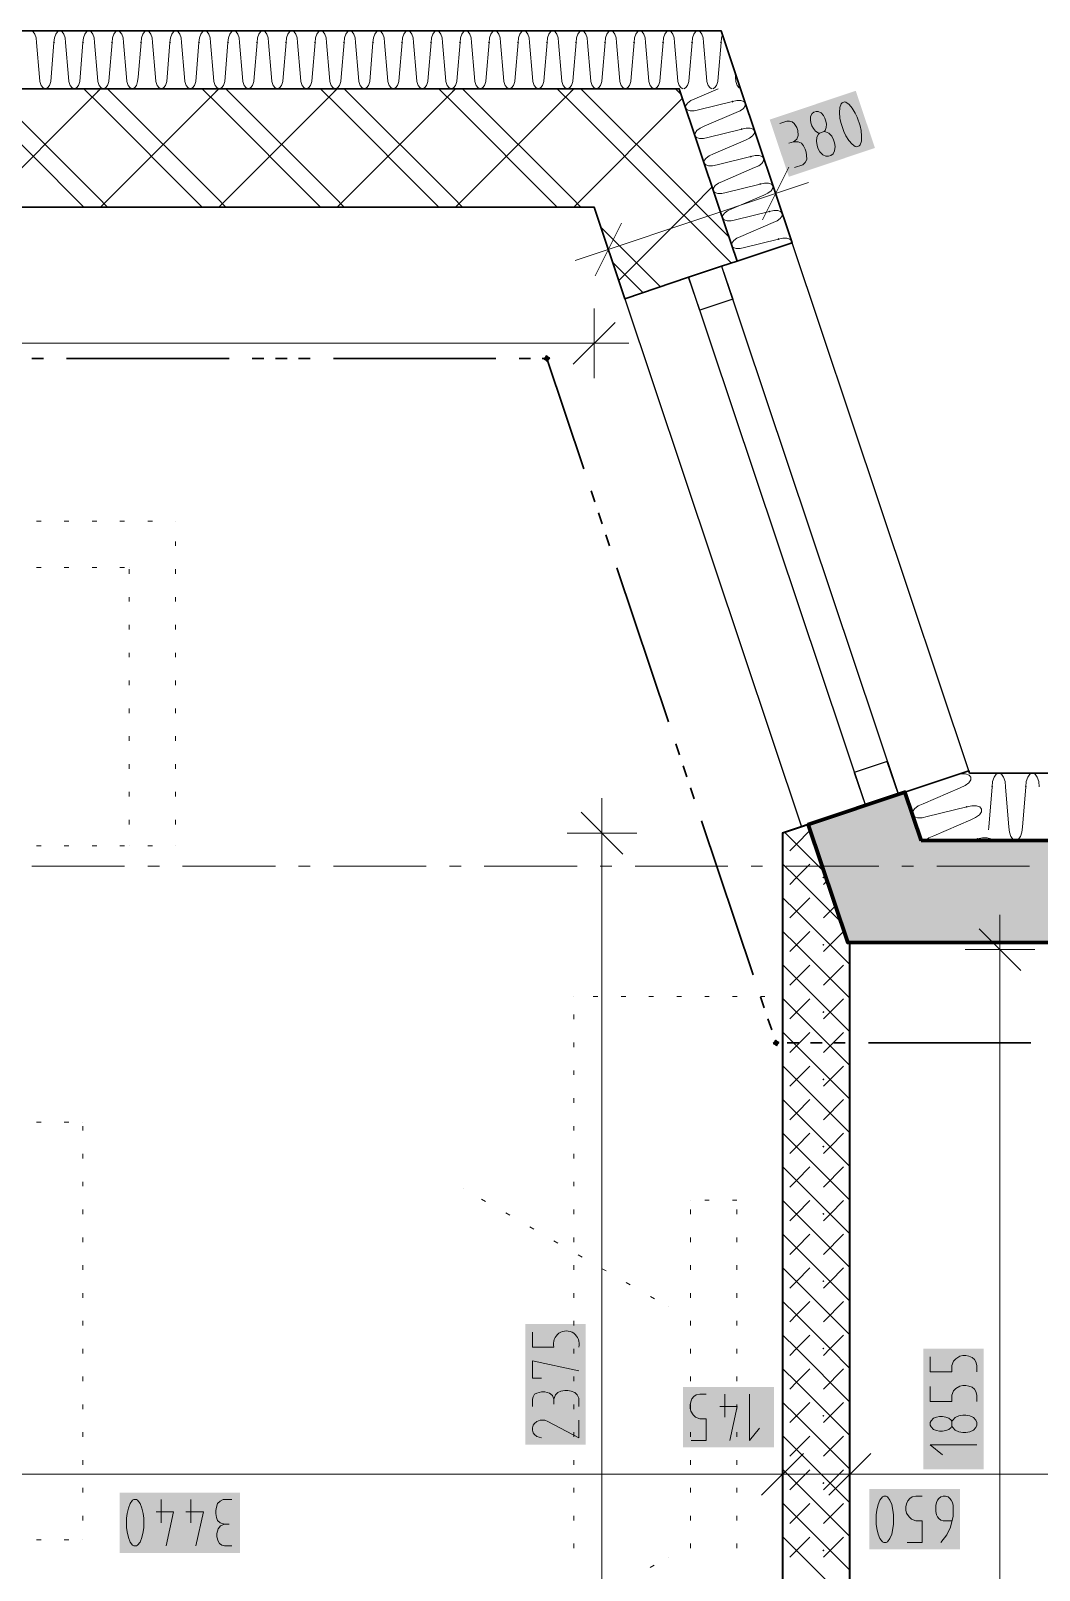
# Model space of a CAD drawing. Header units: millimetres. Extents: x 0 to 594, y 0 to 420.
# Drawn here: x 110.42 to 132.39, y 330.51 to 364.05 of the extents above; entities that cross this region are included whole.
import ezdxf

# ---------------------------------------------------------------- set-up
doc = ezdxf.new("R2010")
doc.units = ezdxf.units.MM
doc.header["$LTSCALE"] = 8
for name, color, linetype in [('PDF_Koty delkove', 7, 'Continuous'), ('PDF_Nabytek', 7, 'Continuous'), ('PDF_Okna', 7, 'Continuous'), ('PDF_Osy hlavni', 7, 'Continuous'), ('PDF_Pozarni useky', 7, 'Continuous'), ('PDF_Pricky zdene', 7, 'Continuous'), ('PDF_Steny obvodove nosne', 7, 'Continuous'), ('PDF_Steny sendvic', 7, 'Continuous'), ('PDF_Zatepleni', 7, 'Continuous')]:
    doc.layers.add(name, color=color, linetype=linetype)

msp = doc.modelspace()

# ---------------------------------------------------------------- linework, layer by layer
at = {"layer": 'PDF_Koty delkove', "lineweight": 18}
for points in [[(127.516, 361.864), (127.47, 361.918), (127.435, 361.978), (127.414, 362.042), (127.405, 362.11), (127.409, 362.183), (127.445, 362.248), (127.478, 362.276), (127.529, 362.293), (127.572, 362.291), (127.64, 362.26), (127.687, 362.204), (127.721, 362.145), (127.742, 362.081), (127.751, 362.012), (127.747, 361.941), (127.724, 361.88), (127.704, 361.855)], [(126.735, 362.028), (126.889, 362.079), (126.945, 362.081), (127.007, 362.065), (127.049, 362.026), (127.106, 361.94), (127.128, 361.875), (127.135, 361.771), (127.105, 361.69), (127.038, 361.632), (126.936, 361.598)], [(127.056, 361.069), (127.235, 361.129), (127.288, 361.183), (127.323, 361.248), (127.322, 361.336), (127.314, 361.405), (127.292, 361.469), (127.252, 361.544), (127.206, 361.599), (127.138, 361.629), (127.038, 361.632)], [(127.601, 361.821), (127.571, 361.829), (127.516, 361.864)], [(126.885, 359.783), (126.644, 360.502), (126.404, 361.221)], [(126.357, 359.927), (126.931, 361.078)], [(126.644, 360.502), (127.363, 360.743)], [(123.001, 359.283), (126.644, 360.502)], [(123.242, 358.564), (123.001, 359.283), (122.761, 360.002)], [(122.714, 358.707), (123.288, 359.859)], [(123.001, 359.283), (122.282, 359.042)], [(122.692, 358), (122.692, 357.242), (122.692, 356.483)], [(123.147, 357.697), (122.237, 356.787)], [(122.692, 357.242), (107.583, 357.242), (92.019, 357.242), (88.278, 357.242)], [(122.692, 357.242), (123.45, 357.242)], [(122.862, 346.569), (122.862, 347.328)], [(123.317, 346.114), (122.407, 347.024)], [(123.62, 346.569), (122.862, 346.569), (122.104, 346.569)], [(122.862, 346.569), (122.862, 322.549), (122.862, 290.704)], [(131.533, 344.032), (131.533, 344.79)], [(131.988, 343.577), (131.078, 344.487)], [(132.291, 344.032), (131.533, 344.032), (130.775, 344.032)], [(131.533, 322.549), (131.533, 325.279), (131.533, 344.032)], [(121.547, 334.694), (121.346, 334.694), (121.346, 335.072), (122.357, 334.857)], [(130.016, 335.158), (130.016, 334.834), (130.487, 334.834), (130.487, 334.969), (130.522, 335.063), (130.572, 335.118), (130.656, 335.171), (130.723, 335.185), (130.791, 335.185), (130.858, 335.171), (130.925, 335.144), (130.976, 335.104), (131.01, 335.05), (131.027, 334.969), (131.027, 334.834)], [(121.346, 334.074), (121.346, 334.236), (121.362, 334.29), (121.396, 334.343), (121.447, 334.371), (121.547, 334.398), (121.615, 334.398), (121.716, 334.371), (121.784, 334.317), (121.817, 334.236), (121.817, 334.128)], [(122.357, 334.074), (122.357, 334.262), (122.322, 334.33), (122.272, 334.384), (122.188, 334.411), (122.12, 334.424), (122.052, 334.424), (121.969, 334.411), (121.902, 334.384), (121.851, 334.33), (121.817, 334.236)], [(130.016, 334.51), (130.016, 334.186), (130.487, 334.186), (130.487, 334.321), (130.522, 334.415), (130.572, 334.47), (130.656, 334.523), (130.723, 334.537), (130.791, 334.537)], [(130.791, 334.537), (130.858, 334.523), (130.925, 334.496), (130.976, 334.456), (131.01, 334.402), (131.027, 334.321), (131.027, 334.186)], [(124.808, 333.337), (125.132, 333.337), (125.132, 333.809), (124.996, 333.809), (124.903, 333.843), (124.848, 333.893), (124.795, 333.977), (124.781, 334.044), (124.781, 334.112), (124.795, 334.18), (124.822, 334.246), (124.862, 334.297), (124.915, 334.331), (124.996, 334.348), (125.132, 334.348)], [(125.429, 334.078), (125.807, 334.078), (125.645, 333.337)], [(125.537, 334.348), (125.537, 333.843)], [(126.077, 334.348), (126.077, 333.337), (126.293, 333.606)], [(122.357, 333.776), (122.357, 333.398), (121.682, 333.75), (121.615, 333.776), (121.514, 333.776), (121.447, 333.75), (121.396, 333.709), (121.362, 333.669), (121.346, 333.614), (121.346, 333.561), (121.362, 333.507), (121.396, 333.466), (121.447, 333.426), (121.547, 333.398)], [(130.487, 333.646), (130.47, 333.619), (130.42, 333.578), (130.353, 333.552), (130.285, 333.538), (130.217, 333.538), (130.151, 333.552), (130.083, 333.578), (130.032, 333.633), (130.016, 333.673), (130.016, 333.727), (130.032, 333.767), (130.083, 333.822), (130.151, 333.848), (130.217, 333.862), (130.285, 333.862), (130.353, 333.848), (130.42, 333.822), (130.47, 333.781), (130.487, 333.754)], [(127.251, 333.055), (126.341, 332.145)], [(126.796, 333.358), (126.796, 332.6), (126.796, 331.841)], [(128.717, 333.055), (127.807, 332.145)], [(128.262, 333.358), (128.262, 332.6), (128.262, 331.841)], [(131.027, 333.241), (130.016, 333.241), (130.285, 333.025)], [(291.938, 332.6), (290.473, 332.6), (289.815, 332.6), (265.973, 332.6), (263.883, 332.6), (262.417, 332.6), (240.314, 332.6), (228.247, 332.6), (226.124, 332.6), (220.319, 332.6), (220.304, 332.6), (200.192, 332.6), (198.726, 332.6), (192.141, 332.6), (164.556, 332.6), (162.433, 332.6), (134.833, 332.6), (128.262, 332.6), (126.796, 332.6), (92.019, 332.6), (89.744, 332.6), (88.278, 332.6), (87.52, 332.6)], [(112.746, 331.055), (112.8, 331.123), (112.84, 331.224), (112.868, 331.343), (112.882, 331.443), (112.882, 331.645), (112.868, 331.746), (112.84, 331.864), (112.8, 331.965), (112.746, 332.033), (112.719, 332.05), (112.665, 332.05), (112.638, 332.033), (112.584, 331.965), (112.544, 331.864), (112.517, 331.746), (112.503, 331.645)], [(113.259, 332.05), (113.259, 331.545)], [(113.907, 332.05), (113.907, 331.545)], [(114.798, 332.05), (114.61, 332.05), (114.542, 332.016), (114.488, 331.965), (114.461, 331.881), (114.448, 331.814), (114.448, 331.746), (114.461, 331.662), (114.488, 331.595), (114.542, 331.545), (114.636, 331.51)], [(129.513, 331.114), (129.837, 331.114), (129.837, 331.585), (129.702, 331.585), (129.608, 331.619), (129.553, 331.67), (129.5, 331.754), (129.486, 331.821), (129.486, 331.888), (129.5, 331.956), (129.527, 332.023), (129.567, 332.073), (129.621, 332.108), (129.702, 332.125), (129.837, 332.125)], [(130.485, 331.585), (130.296, 331.585), (130.242, 331.602), (130.201, 331.636), (130.175, 331.67), (130.148, 331.72), (130.134, 331.787), (130.134, 331.922), (130.148, 331.989), (130.175, 332.04), (130.201, 332.073), (130.242, 332.108), (130.296, 332.125), (130.35, 332.125)], [(130.35, 332.125), (130.404, 332.108), (130.444, 332.073), (130.471, 332.04), (130.499, 331.989), (130.512, 331.922), (130.512, 331.686), (130.458, 331.451), (130.377, 331.282), (130.242, 331.114)], [(113.152, 331.78), (113.53, 331.78), (113.367, 331.039)], [(113.8, 331.78), (114.178, 331.78), (114.015, 331.039)], [(112.503, 331.645), (112.503, 331.443), (112.517, 331.343), (112.544, 331.224), (112.584, 331.123), (112.638, 331.055), (112.665, 331.039), (112.719, 331.039), (112.746, 331.055)], [(114.798, 331.039), (114.636, 331.039), (114.582, 331.055), (114.529, 331.09), (114.501, 331.14), (114.474, 331.24), (114.474, 331.308), (114.501, 331.409), (114.555, 331.477), (114.636, 331.51), (114.744, 331.51)]]:
    msp.add_lwpolyline(points, dxfattribs=at)
for points in [[(128.489, 361.976), (128.425, 362.168), (128.38, 362.258), (128.317, 362.362), (128.247, 362.445), (128.175, 362.492), (128.143, 362.499), (128.093, 362.482), (128.072, 362.458), (128.042, 362.377), (128.036, 362.268), (128.047, 362.147), (128.066, 362.048), (128.13, 361.856), (128.176, 361.764), (128.239, 361.661), (128.31, 361.578), (128.382, 361.531), (128.413, 361.523), (128.464, 361.54), (128.485, 361.565), (128.514, 361.646), (128.52, 361.755), (128.508, 361.876)], [(127.928, 361.61), (127.907, 361.674), (127.867, 361.75), (127.803, 361.817), (127.735, 361.847), (127.704, 361.855), (127.601, 361.821), (127.582, 361.796), (127.546, 361.731), (127.534, 361.638), (127.548, 361.554), (127.569, 361.49), (127.609, 361.415), (127.674, 361.347), (127.742, 361.317), (127.799, 361.318), (127.85, 361.334), (127.896, 361.368), (127.931, 361.433), (127.942, 361.526)], [(130.791, 333.889), (130.723, 333.889), (130.639, 333.875), (130.555, 333.835), (130.505, 333.781), (130.487, 333.754), (130.487, 333.646), (130.505, 333.619), (130.555, 333.565), (130.639, 333.524), (130.723, 333.51), (130.791, 333.51), (130.875, 333.524), (130.96, 333.565), (131.01, 333.619), (131.027, 333.673), (131.027, 333.727), (131.01, 333.781), (130.96, 333.835), (130.875, 333.875)], [(128.838, 331.72), (128.838, 331.517), (128.852, 331.417), (128.879, 331.299), (128.919, 331.198), (128.973, 331.13), (129, 331.114), (129.054, 331.114), (129.081, 331.13), (129.135, 331.198), (129.175, 331.299), (129.203, 331.417), (129.216, 331.517), (129.216, 331.72), (129.203, 331.821), (129.175, 331.939), (129.135, 332.04), (129.081, 332.108), (129.054, 332.125), (129, 332.125), (128.973, 332.108), (128.919, 332.04), (128.879, 331.939), (128.852, 331.821)]]:
    msp.add_lwpolyline(points, close=True, dxfattribs=at)
msp.add_lwpolyline([(121.346, 335.694), (121.346, 335.37), (121.817, 335.37, -1.306811), (122.357, 335.37)], format="xyb", dxfattribs=at)
at = {"layer": 'PDF_Koty delkove', "color": 7, "lineweight": 18, "true_color": 0xffffff, "transparency": 33554559}
for points in [[(126.934, 360.868), (128.809, 361.496), (126.517, 362.114), (128.392, 362.742)], [(122.508, 333.246), (122.508, 335.872), (121.194, 333.246), (121.194, 335.872)], [(131.179, 332.711), (131.179, 335.336), (129.865, 332.711), (129.865, 335.336)], [(126.607, 334.5), (124.63, 334.5), (126.607, 333.186), (124.63, 333.186)], [(114.978, 332.202), (112.352, 332.202), (114.978, 330.888), (112.352, 330.888)], [(130.664, 332.277), (128.687, 332.277), (130.664, 330.962), (128.687, 330.962)]]:
    msp.add_solid(points, dxfattribs=at)
at = {"layer": 'PDF_Nabytek', "lineweight": 13}
for points in [[(110.643, 353.369), (110.542, 353.369)], [(111.249, 353.369), (111.148, 353.369)], [(111.856, 353.369), (111.755, 353.369)], [(112.463, 353.369), (112.362, 353.369)], [(113.069, 353.369), (112.968, 353.369)], [(113.572, 353.369), (113.572, 353.369)], [(113.572, 353.369), (113.572, 353.369)], [(113.572, 352.825), (113.572, 352.926)], [(110.643, 352.358), (110.542, 352.358)], [(111.249, 352.358), (111.148, 352.358)], [(111.856, 352.358), (111.755, 352.358)], [(112.463, 352.358), (112.362, 352.358)], [(112.561, 352.358), (112.561, 352.358)], [(112.561, 352.358), (112.561, 352.358)], [(112.561, 352.219), (112.561, 352.32)], [(113.572, 352.219), (113.572, 352.32)], [(112.561, 351.612), (112.561, 351.713)], [(113.572, 351.612), (113.572, 351.713)], [(112.561, 351.005), (112.561, 351.106)], [(113.572, 351.005), (113.572, 351.106)], [(112.561, 350.399), (112.561, 350.5)], [(113.572, 350.399), (113.572, 350.5)], [(112.561, 349.792), (112.561, 349.893)], [(113.572, 349.792), (113.572, 349.893)], [(112.561, 349.186), (112.561, 349.287)], [(113.572, 349.186), (113.572, 349.287)], [(112.561, 348.579), (112.561, 348.68)], [(113.572, 348.579), (113.572, 348.68)], [(112.561, 347.972), (112.561, 348.074)], [(113.572, 347.972), (113.572, 348.074)], [(112.561, 347.366), (112.561, 347.467)], [(113.572, 347.366), (113.572, 347.467)], [(112.561, 346.759), (112.561, 346.86)], [(113.572, 346.759), (113.572, 346.86)], [(110.643, 346.293), (110.542, 346.293)], [(111.249, 346.293), (111.148, 346.293)], [(111.856, 346.293), (111.755, 346.293)], [(112.463, 346.293), (112.362, 346.293)], [(112.561, 346.293), (112.561, 346.293)], [(113.069, 346.293), (112.968, 346.293)], [(113.572, 346.293), (113.572, 346.293)], [(113.572, 346.293), (113.572, 346.293)], [(122.247, 343.011), (122.247, 343.011)], [(122.247, 343.011), (122.247, 343.011)], [(122.774, 343.011), (122.673, 343.011)], [(123.381, 343.011), (123.28, 343.011)], [(123.988, 343.011), (123.887, 343.011)], [(124.594, 343.011), (124.493, 343.011)], [(125.201, 343.011), (125.1, 343.011)], [(125.807, 343.011), (125.706, 343.011)], [(126.414, 343.011), (126.313, 343.011)], [(126.796, 343.011), (126.796, 343.011)], [(126.796, 343.011), (126.796, 343.011)], [(122.247, 342.513), (122.247, 342.614)], [(126.796, 342.513), (126.796, 342.614)], [(122.247, 341.907), (122.247, 342.008)], [(126.796, 341.907), (126.796, 342.008)], [(122.247, 341.3), (122.247, 341.401)], [(126.796, 341.3), (126.796, 341.401)], [(122.247, 340.694), (122.247, 340.795)], [(126.796, 340.694), (126.796, 340.795)], [(110.643, 340.273), (110.542, 340.273)], [(111.249, 340.273), (111.148, 340.273)], [(111.55, 340.273), (111.55, 340.273)], [(111.55, 340.273), (111.55, 340.273)], [(111.55, 340.087), (111.55, 340.188)], [(122.247, 340.087), (122.247, 340.188)], [(126.796, 340.087), (126.796, 340.188)], [(111.55, 339.48), (111.55, 339.581)], [(122.247, 339.48), (122.247, 339.581)], [(126.796, 339.48), (126.796, 339.581)], [(111.55, 338.874), (111.55, 338.975)], [(119.846, 338.825), (119.846, 338.825)], [(122.247, 338.874), (122.247, 338.975)], [(126.796, 338.874), (126.796, 338.975)], [(120.328, 338.546), (120.241, 338.597)], [(124.789, 338.576), (124.789, 338.576)], [(124.789, 338.576), (124.789, 338.576)], [(125.201, 338.576), (125.1, 338.576)], [(125.8, 338.576), (125.706, 338.576)], [(125.8, 338.576), (125.8, 338.576)], [(125.8, 338.576), (125.8, 338.576)], [(111.55, 338.267), (111.55, 338.368)], [(120.853, 338.243), (120.766, 338.293)], [(122.247, 338.267), (122.247, 338.368)], [(124.789, 338.267), (124.789, 338.368)], [(125.8, 338.267), (125.8, 338.368)], [(126.796, 338.267), (126.796, 338.368)], [(111.55, 337.661), (111.55, 337.762)], [(121.379, 337.94), (121.291, 337.99)], [(122.247, 337.661), (122.247, 337.762)], [(124.789, 337.661), (124.789, 337.762)], [(125.8, 337.661), (125.8, 337.762)], [(126.796, 337.661), (126.796, 337.762)], [(121.904, 337.636), (121.817, 337.687)], [(111.55, 337.054), (111.55, 337.155)], [(122.247, 337.054), (122.247, 337.155)], [(122.429, 337.333), (122.342, 337.384)], [(122.955, 337.03), (122.867, 337.08)], [(124.789, 337.054), (124.789, 337.155)], [(125.8, 337.054), (125.8, 337.155)], [(126.796, 337.054), (126.796, 337.155)], [(123.48, 336.726), (123.392, 336.777)], [(111.55, 336.447), (111.55, 336.549)], [(122.247, 336.447), (122.247, 336.549)], [(124.005, 336.423), (123.918, 336.474)], [(124.789, 336.447), (124.789, 336.549)], [(125.8, 336.447), (125.8, 336.549)], [(126.796, 336.447), (126.796, 336.549)], [(124.308, 336.248), (124.308, 336.248)], [(111.55, 335.841), (111.55, 335.942)], [(122.247, 335.841), (122.247, 335.942)], [(124.789, 335.841), (124.789, 335.942)], [(125.8, 335.841), (125.8, 335.942)], [(126.796, 335.841), (126.796, 335.942)], [(111.55, 335.234), (111.55, 335.335)], [(122.247, 335.234), (122.247, 335.335)], [(124.789, 335.234), (124.789, 335.335)], [(125.8, 335.234), (125.8, 335.335)], [(126.796, 335.234), (126.796, 335.335)], [(111.55, 334.628), (111.55, 334.729)], [(122.247, 334.628), (122.247, 334.729)], [(124.789, 334.628), (124.789, 334.729)], [(125.8, 334.628), (125.8, 334.729)], [(126.796, 334.628), (126.796, 334.729)], [(111.55, 334.021), (111.55, 334.122)], [(122.247, 334.021), (122.247, 334.122)], [(124.789, 334.021), (124.789, 334.122)], [(125.8, 334.021), (125.8, 334.122)], [(126.796, 334.021), (126.796, 334.122)], [(111.55, 333.415), (111.55, 333.516)], [(122.247, 333.415), (122.247, 333.516)], [(124.789, 333.415), (124.789, 333.516)], [(125.8, 333.415), (125.8, 333.516)], [(126.796, 333.415), (126.796, 333.516)], [(111.55, 332.808), (111.55, 332.909)], [(122.247, 332.808), (122.247, 332.909)], [(124.789, 332.808), (124.789, 332.909)], [(125.8, 332.808), (125.8, 332.909)], [(126.796, 332.808), (126.796, 332.909)], [(111.55, 332.201), (111.55, 332.302)], [(122.247, 332.201), (122.247, 332.302)], [(124.789, 332.201), (124.789, 332.302)], [(125.8, 332.201), (125.8, 332.302)], [(126.796, 332.201), (126.796, 332.302)], [(111.55, 331.595), (111.55, 331.696)], [(122.247, 331.595), (122.247, 331.696)], [(124.789, 331.595), (124.789, 331.696)], [(125.8, 331.595), (125.8, 331.696)], [(126.796, 331.595), (126.796, 331.696)], [(110.643, 331.174), (110.542, 331.174)], [(111.249, 331.174), (111.148, 331.174)], [(111.55, 331.174), (111.55, 331.174)], [(111.55, 331.174), (111.55, 331.174)], [(122.247, 330.988), (122.247, 331.089)], [(124.789, 330.988), (124.789, 331.089)], [(125.8, 330.988), (125.8, 331.089)], [(126.796, 330.988), (126.796, 331.089)], [(124.308, 330.794), (124.308, 330.794)], [(123.913, 330.566), (124, 330.617)]]:
    msp.add_lwpolyline(points, dxfattribs=at)
at = {"layer": 'PDF_Okna', "lineweight": 25}
for points in [[(130.854, 347.927), (127.003, 359.432)], [(125.469, 358.918), (129.32, 347.414)], [(124.75, 358.678), (128.601, 347.173)], [(123.36, 358.212), (127.211, 346.708)]]:
    msp.add_lwpolyline(points, dxfattribs=at)
for points in [[(125.469, 358.918), (125.71, 358.199), (124.991, 357.959), (124.75, 358.678)], [(129.32, 347.414), (129.079, 348.133), (128.36, 347.892), (128.601, 347.173)]]:
    msp.add_lwpolyline(points, close=True, dxfattribs=at)
at = {"layer": 'PDF_Osy hlavni', "lineweight": 18}
for points in [[(112.463, 345.852), (110.441, 345.852)], [(113.221, 345.852), (112.968, 345.852)], [(115.748, 345.852), (113.726, 345.852)], [(116.506, 345.852), (116.254, 345.852)], [(119.034, 345.852), (117.012, 345.852)], [(119.792, 345.852), (119.539, 345.852)], [(122.32, 345.852), (120.298, 345.852)], [(123.078, 345.852), (122.825, 345.852)], [(125.605, 345.852), (123.583, 345.852)], [(126.363, 345.852), (126.111, 345.852)], [(128.891, 345.852), (126.869, 345.852)], [(129.649, 345.852), (129.396, 345.852)], [(132.176, 345.852), (130.155, 345.852)]]:
    msp.add_lwpolyline(points, dxfattribs=at)
at = {"layer": 'PDF_Pozarni useky', "lineweight": 30}
for points in [[(110.693, 356.909), (110.441, 356.909)], [(114.737, 356.909), (111.199, 356.909)], [(115.496, 356.909), (115.243, 356.909)], [(116.001, 356.909), (115.748, 356.909)], [(116.506, 356.909), (116.254, 356.909)], [(120.55, 356.909), (117.012, 356.909)], [(121.309, 356.909), (121.056, 356.909)], [(121.66, 356.909), (121.561, 356.909)], [(122.465, 354.508), (121.66, 356.909)], [(122.705, 353.789), (122.625, 354.029)], [(122.866, 353.31), (122.786, 353.55)], [(123.027, 352.831), (122.946, 353.07)], [(124.311, 348.996), (123.187, 352.352)], [(124.552, 348.277), (124.472, 348.517)], [(124.713, 347.798), (124.633, 348.038)], [(124.873, 347.319), (124.793, 347.559)], [(126.158, 343.485), (125.034, 346.84)], [(126.399, 342.766), (126.319, 343.005)], [(126.56, 342.286), (126.479, 342.526)], [(126.656, 341.998), (126.64, 342.047)], [(127.152, 341.998), (126.9, 341.998)], [(127.658, 341.998), (127.405, 341.998)], [(128.163, 341.998), (127.911, 341.998)], [(132.207, 341.997), (128.669, 341.998)]]:
    msp.add_lwpolyline(points, dxfattribs=at)
at = {"layer": 'PDF_Pozarni useky', "lineweight": 30, "transparency": 33554559}
for points in [[(121.736, 356.909), (121.66, 356.834), (121.66, 356.985), (121.584, 356.909)], [(121.684, 356.838), (121.588, 356.885), (121.732, 356.933), (121.636, 356.981)], [(126.732, 341.998), (126.656, 341.922), (126.656, 342.074), (126.58, 341.998)], [(126.68, 341.926), (126.584, 341.974), (126.728, 342.022), (126.632, 342.07)]]:
    msp.add_solid(points, dxfattribs=at)
at = {"layer": 'PDF_Pricky zdene', "lineweight": 40}
msp.add_lwpolyline([(128.262, 325.279), (128.262, 344.044), (128.262, 344.184), (128.216, 344.184), (127.354, 346.756), (127.211, 346.708), (126.796, 346.569), (126.796, 325.279)], close=True, dxfattribs=at)
at = {"layer": 'PDF_Pricky zdene', "lineweight": 9}
for points in [[(127.696, 345.735), (127.1, 346.332), (126.846, 346.586)], [(127.1, 346.332), (127.393, 346.625)], [(126.953, 346.185), (127.1, 346.332)], [(128.065, 344.634), (127.1, 345.599), (126.796, 345.902)], [(126.953, 345.452), (127.1, 345.599), (127.393, 345.892)], [(127.686, 345.452), (127.764, 345.531)], [(128.262, 343.704), (127.832, 344.133), (127.1, 344.866), (126.796, 345.169)], [(127.1, 344.866), (127.393, 345.159)], [(126.953, 344.72), (127.1, 344.866)], [(127.686, 344.72), (127.948, 344.982)], [(128.262, 342.971), (127.1, 344.133), (126.796, 344.436)], [(126.953, 343.987), (127.1, 344.133), (127.393, 344.426)], [(127.686, 343.987), (127.832, 344.133), (128.126, 344.426)], [(127.832, 342.667), (127.1, 343.4), (126.796, 343.704)], [(127.1, 343.4), (127.393, 343.693)], [(127.686, 343.254), (128.126, 343.693)], [(126.953, 343.254), (127.1, 343.4)], [(128.262, 341.505), (127.1, 342.667), (126.796, 342.971)], [(126.953, 342.521), (127.1, 342.667), (127.393, 342.96)], [(127.686, 342.521), (127.832, 342.667), (128.126, 342.96)], [(128.262, 342.238), (127.832, 342.667)], [(127.1, 341.934), (126.796, 342.238)], [(127.1, 341.934), (127.393, 342.227)], [(127.686, 341.788), (128.126, 342.227)], [(126.953, 341.788), (127.1, 341.934)], [(127.832, 341.201), (127.1, 341.934)], [(128.262, 340.039), (127.1, 341.201), (126.796, 341.505)], [(126.953, 341.055), (127.1, 341.201), (127.393, 341.495)], [(127.686, 341.055), (127.832, 341.201), (128.126, 341.495)], [(128.262, 340.772), (127.832, 341.201)], [(127.1, 340.468), (126.796, 340.772)], [(127.1, 340.468), (127.393, 340.762)], [(127.686, 340.322), (128.126, 340.762)], [(126.953, 340.322), (127.1, 340.468)], [(127.832, 339.735), (127.1, 340.468)], [(128.262, 338.573), (127.1, 339.735), (126.796, 340.039)], [(126.953, 339.589), (127.1, 339.735), (127.393, 340.029)], [(127.686, 339.589), (127.832, 339.735), (128.126, 340.029)], [(128.262, 339.306), (127.832, 339.735)], [(127.1, 339.003), (126.796, 339.306)], [(127.1, 339.003), (127.393, 339.296)], [(127.686, 338.856), (128.126, 339.296)], [(126.953, 338.856), (127.1, 339.003)], [(127.832, 338.27), (127.1, 339.003)], [(128.262, 337.107), (127.1, 338.27), (126.796, 338.573)], [(126.953, 338.123), (127.1, 338.27), (127.393, 338.563)], [(127.686, 338.123), (127.832, 338.27), (128.126, 338.563)], [(128.262, 337.84), (127.832, 338.27)], [(127.1, 337.537), (126.796, 337.84)], [(127.1, 337.537), (127.393, 337.83)], [(127.686, 337.39), (128.126, 337.83)], [(126.953, 337.39), (127.1, 337.537)], [(127.832, 336.804), (127.1, 337.537)], [(128.262, 335.641), (127.1, 336.804), (126.796, 337.107)], [(126.953, 336.657), (127.1, 336.804), (127.393, 337.097)], [(127.686, 336.657), (127.832, 336.804), (128.126, 337.097)], [(128.262, 336.374), (127.832, 336.804)], [(127.1, 336.071), (126.796, 336.374)], [(126.953, 335.924), (127.1, 336.071)], [(127.1, 336.071), (127.393, 336.364)], [(127.832, 335.338), (127.1, 336.071)], [(127.686, 335.924), (128.126, 336.364)], [(128.262, 334.175), (127.1, 335.338), (126.796, 335.641)], [(126.953, 335.191), (127.1, 335.338), (127.393, 335.631)], [(127.686, 335.191), (127.832, 335.338), (128.126, 335.631)], [(128.262, 334.908), (127.832, 335.338)], [(127.1, 334.605), (126.796, 334.908)], [(126.953, 334.458), (127.1, 334.605), (127.393, 334.898)], [(127.686, 334.458), (128.126, 334.898)], [(128.262, 333.442), (127.832, 333.872), (127.1, 334.605)], [(128.262, 332.709), (127.1, 333.872), (126.796, 334.175)], [(126.953, 333.725), (127.1, 333.872), (127.393, 334.165)], [(127.686, 333.725), (127.832, 333.872), (128.126, 334.165)], [(127.1, 333.139), (126.796, 333.442)], [(126.953, 332.992), (127.1, 333.139), (127.393, 333.432)], [(127.686, 332.992), (128.126, 333.432)], [(128.262, 331.976), (127.832, 332.406), (127.1, 333.139)], [(128.262, 331.243), (127.1, 332.406), (126.796, 332.709)], [(126.953, 332.259), (127.1, 332.406), (127.393, 332.699)], [(127.686, 332.259), (127.832, 332.406), (128.126, 332.699)], [(127.1, 331.673), (126.796, 331.976)], [(126.953, 331.526), (127.1, 331.673), (127.393, 331.966)], [(127.686, 331.526), (128.126, 331.966)], [(128.262, 330.51), (127.832, 330.94), (127.1, 331.673)], [(128.262, 329.777), (127.1, 330.94), (126.796, 331.243)], [(126.953, 330.793), (127.1, 330.94), (127.393, 331.233)], [(127.686, 330.793), (127.832, 330.94), (128.126, 331.233)]]:
    msp.add_lwpolyline(points, dxfattribs=at)
at = {"layer": 'PDF_Pricky zdene', "lineweight": 9, "transparency": 33554559}
for points in [[(127.1, 345.576), (127.077, 345.599), (127.122, 345.599), (127.1, 345.622)], [(127.686, 345.579), (127.663, 345.602), (127.709, 345.602), (127.686, 345.625)], [(127.1, 344.11), (127.077, 344.133), (127.122, 344.133), (127.1, 344.156)], [(127.686, 344.113), (127.663, 344.136), (127.709, 344.136), (127.686, 344.159)], [(127.1, 342.645), (127.077, 342.667), (127.122, 342.667), (127.1, 342.69)], [(127.686, 342.647), (127.663, 342.67), (127.709, 342.67), (127.686, 342.693)], [(127.1, 341.179), (127.077, 341.201), (127.122, 341.201), (127.1, 341.224)], [(127.686, 341.182), (127.663, 341.204), (127.709, 341.204), (127.686, 341.227)], [(127.1, 339.713), (127.077, 339.735), (127.122, 339.735), (127.1, 339.758)], [(127.686, 339.716), (127.663, 339.738), (127.709, 339.738), (127.686, 339.761)], [(127.1, 338.247), (127.077, 338.27), (127.122, 338.27), (127.1, 338.292)], [(127.686, 338.25), (127.663, 338.272), (127.709, 338.272), (127.686, 338.295)], [(127.1, 336.781), (127.077, 336.804), (127.122, 336.804), (127.1, 336.826)], [(127.686, 336.784), (127.663, 336.807), (127.709, 336.807), (127.686, 336.829)], [(127.1, 335.315), (127.077, 335.338), (127.122, 335.338), (127.1, 335.36)], [(127.686, 335.318), (127.663, 335.341), (127.709, 335.341), (127.686, 335.363)], [(127.1, 333.849), (127.077, 333.872), (127.122, 333.872), (127.1, 333.895)], [(127.686, 333.852), (127.663, 333.875), (127.709, 333.875), (127.686, 333.898)], [(127.1, 332.383), (127.077, 332.406), (127.122, 332.406), (127.1, 332.429)], [(127.686, 332.386), (127.663, 332.409), (127.709, 332.409), (127.686, 332.432)], [(127.1, 330.917), (127.077, 330.94), (127.122, 330.94), (127.1, 330.963)], [(127.686, 330.92), (127.663, 330.943), (127.709, 330.943), (127.686, 330.966)]]:
    msp.add_solid(points, dxfattribs=at)
at = {"layer": 'PDF_Steny obvodove nosne', "lineweight": 70}
for points in [[(129.816, 346.408), (129.464, 347.462), (127.354, 346.756), (128.216, 344.184), (128.262, 344.184), (130.561, 344.184)], [(130.561, 344.184), (137.462, 344.184), (137.462, 346.408), (131.362, 346.408), (129.816, 346.408)]]:
    msp.add_lwpolyline(points, dxfattribs=at)
at = {"layer": 'PDF_Steny obvodove nosne', "color": 9, "lineweight": 9, "true_color": 0xc0c0c0, "transparency": 33554559}
for points in [[(127.354, 346.756), (128.216, 344.184), (129.464, 347.462), (130.561, 344.184)], [(130.561, 344.184), (137.462, 344.184), (129.816, 346.408), (137.462, 346.408)]]:
    msp.add_solid(points, dxfattribs=at)
at = {"layer": 'PDF_Steny sendvic', "lineweight": 30}
for points in [[(127.003, 359.432), (125.88, 362.786), (125.457, 364.049), (91.968, 364.049)], [(125.411, 360.208), (124.548, 362.786), (91.968, 362.786), (91.968, 362.583), (91.968, 360.208), (92.019, 360.208), (122.692, 360.208), (123.36, 358.212)], [(91.968, 362.786), (124.548, 362.786), (125.411, 360.208), (125.805, 359.031)], [(125.805, 359.031), (125.411, 360.208)], [(127.003, 359.432), (125.805, 359.031), (125.469, 358.918), (124.75, 358.678), (123.36, 358.212)]]:
    msp.add_lwpolyline(points, dxfattribs=at)
at = {"layer": 'PDF_Steny sendvic', "lineweight": 9}
for points in [[(110.545, 363.796), (110.535, 363.893), (110.508, 363.975), (110.467, 364.03), (110.419, 364.049)], [(111.05, 364.049), (111.002, 364.03), (110.961, 363.975), (110.934, 363.893), (110.924, 363.796)], [(111.14, 363.975), (111.099, 364.03), (111.05, 364.049)], [(111.177, 363.796), (111.167, 363.893), (111.14, 363.975)], [(111.682, 364.049), (111.634, 364.03), (111.593, 363.975), (111.565, 363.893), (111.556, 363.796)], [(111.809, 363.796), (111.799, 363.893), (111.772, 363.975), (111.731, 364.03), (111.682, 364.049)], [(112.314, 364.049), (112.266, 364.03), (112.225, 363.975), (112.197, 363.893), (112.188, 363.796)], [(112.44, 363.796), (112.431, 363.893), (112.403, 363.975), (112.362, 364.03), (112.314, 364.049)], [(112.946, 364.049), (112.898, 364.03), (112.857, 363.975), (112.829, 363.893), (112.82, 363.796)], [(113.072, 363.796), (113.063, 363.893), (113.035, 363.975), (112.994, 364.03), (112.946, 364.049)], [(113.578, 364.049), (113.529, 364.03), (113.488, 363.975), (113.461, 363.893), (113.451, 363.796)], [(113.704, 363.796), (113.695, 363.893), (113.667, 363.975), (113.626, 364.03), (113.578, 364.049)], [(114.21, 364.049), (114.161, 364.03), (114.12, 363.975), (114.093, 363.893), (114.083, 363.796)], [(114.336, 363.796), (114.326, 363.893), (114.299, 363.975), (114.258, 364.03), (114.21, 364.049)], [(114.842, 364.049), (114.793, 364.03), (114.752, 363.975), (114.725, 363.893), (114.715, 363.796)], [(114.968, 363.796), (114.958, 363.893), (114.931, 363.975), (114.89, 364.03), (114.842, 364.049)], [(115.473, 364.049), (115.425, 364.03), (115.384, 363.975), (115.357, 363.893), (115.347, 363.796)], [(115.6, 363.796), (115.59, 363.893), (115.563, 363.975), (115.522, 364.03), (115.473, 364.049)], [(116.105, 364.049), (116.057, 364.03), (116.016, 363.975), (115.988, 363.893)], [(116.232, 363.796), (116.222, 363.893), (116.195, 363.975), (116.154, 364.03), (116.105, 364.049)], [(116.737, 364.049), (116.689, 364.03), (116.648, 363.975), (116.62, 363.893), (116.611, 363.796)], [(116.863, 363.796), (116.854, 363.893), (116.826, 363.975), (116.785, 364.03), (116.737, 364.049)], [(117.369, 364.049), (117.321, 364.03), (117.28, 363.975), (117.252, 363.893), (117.243, 363.796)], [(117.495, 363.796), (117.486, 363.893), (117.458, 363.975), (117.417, 364.03), (117.369, 364.049)], [(118.001, 364.049), (117.952, 364.03), (117.911, 363.975), (117.884, 363.893), (117.874, 363.796)], [(118.127, 363.796), (118.118, 363.893), (118.09, 363.975), (118.049, 364.03), (118.001, 364.049)], [(118.633, 364.049), (118.584, 364.03), (118.543, 363.975), (118.516, 363.893), (118.506, 363.796)], [(118.759, 363.796), (118.749, 363.893), (118.722, 363.975), (118.681, 364.03), (118.633, 364.049)], [(119.265, 364.049), (119.216, 364.03), (119.175, 363.975), (119.148, 363.893), (119.138, 363.796)], [(119.391, 363.796), (119.381, 363.893), (119.354, 363.975), (119.313, 364.03), (119.265, 364.049)], [(119.896, 364.049), (119.848, 364.03), (119.807, 363.975), (119.78, 363.893), (119.77, 363.796)], [(120.023, 363.796), (120.013, 363.893), (119.986, 363.975), (119.945, 364.03), (119.896, 364.049)], [(120.528, 364.049), (120.48, 364.03), (120.439, 363.975), (120.411, 363.893), (120.402, 363.796)], [(120.655, 363.796), (120.645, 363.893), (120.618, 363.975), (120.577, 364.03), (120.528, 364.049)], [(121.16, 364.049), (121.112, 364.03), (121.071, 363.975), (121.043, 363.893), (121.034, 363.796)], [(121.286, 363.796), (121.277, 363.893), (121.249, 363.975), (121.208, 364.03), (121.16, 364.049)], [(121.792, 364.049), (121.744, 364.03), (121.703, 363.975), (121.675, 363.893), (121.666, 363.796)], [(121.918, 363.796), (121.909, 363.893), (121.881, 363.975), (121.84, 364.03), (121.792, 364.049)], [(122.424, 364.049), (122.375, 364.03), (122.334, 363.975), (122.307, 363.893), (122.297, 363.796)], [(122.55, 363.796), (122.541, 363.893), (122.513, 363.975), (122.472, 364.03), (122.424, 364.049)], [(123.056, 364.049), (123.007, 364.03), (122.966, 363.975), (122.939, 363.893), (122.929, 363.796)], [(123.182, 363.796), (123.172, 363.893), (123.145, 363.975), (123.104, 364.03), (123.056, 364.049)], [(123.688, 364.049), (123.639, 364.03), (123.598, 363.975), (123.571, 363.893), (123.561, 363.796)], [(123.814, 363.796), (123.804, 363.893), (123.777, 363.975), (123.736, 364.03), (123.688, 364.049)], [(124.271, 364.03), (124.23, 363.975), (124.203, 363.893), (124.193, 363.796)], [(124.319, 364.049), (124.271, 364.03)], [(124.446, 363.796), (124.436, 363.893), (124.409, 363.975), (124.368, 364.03), (124.319, 364.049)], [(124.951, 364.049), (124.903, 364.03), (124.862, 363.975), (124.834, 363.893), (124.825, 363.796)], [(125.078, 363.796), (125.068, 363.893), (125.041, 363.975), (125, 364.03), (124.951, 364.049)], [(125.488, 363.958), (125.466, 363.893), (125.457, 363.796)], [(110.545, 363.796), (110.607, 363.038), (110.617, 362.941), (110.645, 362.859), (110.686, 362.804), (110.721, 362.786)], [(110.861, 363.038), (110.924, 363.796)], [(111.177, 363.796), (111.239, 363.038)], [(111.493, 363.038), (111.556, 363.796)], [(111.809, 363.796), (111.871, 363.038), (111.881, 362.941), (111.908, 362.859), (111.95, 362.804), (111.985, 362.786)], [(112.125, 363.038), (112.188, 363.796)], [(112.44, 363.796), (112.503, 363.038)], [(112.757, 363.038), (112.82, 363.796)], [(113.072, 363.796), (113.135, 363.038)], [(113.389, 363.038), (113.451, 363.796)], [(113.704, 363.796), (113.767, 363.038)], [(114.021, 363.038), (114.083, 363.796)], [(114.336, 363.796), (114.399, 363.038), (114.408, 362.941), (114.436, 362.859), (114.477, 362.804), (114.512, 362.786)], [(114.653, 363.038), (114.715, 363.796)], [(114.968, 363.796), (115.03, 363.038)], [(115.284, 363.038), (115.347, 363.796)], [(115.6, 363.796), (115.662, 363.038), (115.672, 362.941), (115.699, 362.859), (115.741, 362.804), (115.776, 362.786)], [(115.916, 363.038), (115.979, 363.796)], [(115.988, 363.893), (115.979, 363.796)], [(116.232, 363.796), (116.294, 363.038), (116.304, 362.941), (116.331, 362.859), (116.373, 362.804), (116.408, 362.786)], [(116.548, 363.038), (116.611, 363.796)], [(116.863, 363.796), (116.926, 363.038), (116.936, 362.941), (116.963, 362.859), (117.004, 362.804), (117.04, 362.786)], [(117.18, 363.038), (117.243, 363.796)], [(117.495, 363.796), (117.558, 363.038)], [(117.698, 362.786), (117.733, 362.804), (117.775, 362.859), (117.802, 362.941), (117.812, 363.038), (117.874, 363.796)], [(118.127, 363.796), (118.19, 363.038)], [(118.444, 363.038), (118.506, 363.796)], [(118.759, 363.796), (118.822, 363.038)], [(118.962, 362.786), (118.997, 362.804), (119.038, 362.859), (119.066, 362.941), (119.076, 363.038), (119.138, 363.796)], [(119.391, 363.796), (119.453, 363.038)], [(119.707, 363.038), (119.77, 363.796)], [(120.023, 363.796), (120.085, 363.038)], [(120.226, 362.786), (120.261, 362.804), (120.302, 362.859), (120.33, 362.941), (120.339, 363.038), (120.402, 363.796)], [(120.655, 363.796), (120.717, 363.038)], [(120.971, 363.038), (121.034, 363.796)], [(121.286, 363.796), (121.349, 363.038)], [(121.489, 362.786), (121.525, 362.804), (121.566, 362.859), (121.593, 362.941), (121.603, 363.038), (121.666, 363.796)], [(121.918, 363.796), (121.981, 363.038)], [(122.235, 363.038), (122.297, 363.796)], [(122.55, 363.796), (122.613, 363.038)], [(122.867, 363.038), (122.929, 363.796)], [(123.182, 363.796), (123.245, 363.038)], [(123.499, 363.038), (123.561, 363.796)], [(123.814, 363.796), (123.876, 363.038)], [(124.13, 363.038), (124.193, 363.796)], [(124.446, 363.796), (124.508, 363.038)], [(124.762, 363.038), (124.825, 363.796)], [(125.078, 363.796), (125.14, 363.038)], [(125.394, 363.038), (125.457, 363.796)], [(110.748, 362.786), (110.783, 362.804), (110.824, 362.859), (110.852, 362.941), (110.861, 363.038)], [(110.861, 363.038), (110.861, 363.038)], [(111.239, 363.038), (111.249, 362.941), (111.277, 362.859), (111.318, 362.804), (111.353, 362.786)], [(111.38, 362.786), (111.415, 362.804), (111.456, 362.859), (111.484, 362.941), (111.493, 363.038)], [(111.493, 363.038), (111.493, 363.038)], [(112.011, 362.786), (112.047, 362.804), (112.088, 362.859), (112.116, 362.941), (112.125, 363.038)], [(112.125, 363.038), (112.125, 363.038)], [(112.503, 363.038), (112.513, 362.941), (112.54, 362.859), (112.581, 362.804), (112.617, 362.786)], [(112.643, 362.786), (112.679, 362.804), (112.72, 362.859), (112.747, 362.941), (112.757, 363.038)], [(112.757, 363.038), (112.757, 363.038)], [(113.135, 363.038), (113.145, 362.941), (113.172, 362.859), (113.213, 362.804), (113.249, 362.786)], [(113.275, 362.786), (113.311, 362.804), (113.352, 362.859), (113.379, 362.941), (113.389, 363.038)], [(113.389, 363.038), (113.389, 363.038)], [(113.767, 363.038), (113.776, 362.941), (113.804, 362.859), (113.845, 362.804), (113.88, 362.786)], [(113.907, 362.786), (113.942, 362.804), (113.984, 362.859), (114.011, 362.941), (114.021, 363.038)], [(114.021, 363.038), (114.021, 363.038)], [(114.574, 362.804), (114.615, 362.859), (114.643, 362.941), (114.653, 363.038)], [(114.653, 363.038), (114.653, 363.038)], [(115.03, 363.038), (115.04, 362.941), (115.068, 362.859), (115.109, 362.804), (115.144, 362.786)], [(115.171, 362.786), (115.206, 362.804), (115.247, 362.859), (115.275, 362.941), (115.284, 363.038)], [(115.284, 363.038), (115.284, 363.038)], [(115.284, 363.038), (115.284, 363.038)], [(115.803, 362.786), (115.838, 362.804), (115.879, 362.859), (115.907, 362.941), (115.916, 363.038)], [(115.916, 363.038), (115.916, 363.038)], [(116.434, 362.786), (116.47, 362.804), (116.511, 362.859), (116.539, 362.941), (116.548, 363.038)], [(116.548, 363.038), (116.548, 363.038)], [(117.066, 362.786), (117.102, 362.804), (117.143, 362.859), (117.17, 362.941), (117.18, 363.038)], [(117.18, 363.038), (117.18, 363.038)], [(117.558, 363.038), (117.568, 362.941), (117.595, 362.859), (117.636, 362.804), (117.672, 362.786)], [(117.812, 363.038), (117.812, 363.038)], [(118.19, 363.038), (118.199, 362.941), (118.227, 362.859), (118.268, 362.804), (118.303, 362.786)], [(118.33, 362.786), (118.365, 362.804), (118.407, 362.859), (118.434, 362.941), (118.444, 363.038)], [(118.444, 363.038), (118.444, 363.038)], [(118.822, 363.038), (118.831, 362.941), (118.859, 362.859), (118.9, 362.804), (118.935, 362.786)], [(119.076, 363.038), (119.076, 363.038)], [(119.453, 363.038), (119.463, 362.941), (119.491, 362.859), (119.532, 362.804), (119.567, 362.786)], [(119.594, 362.786), (119.629, 362.804), (119.67, 362.859), (119.698, 362.941), (119.707, 363.038)], [(119.707, 363.038), (119.707, 363.038)], [(120.085, 363.038), (120.095, 362.941), (120.122, 362.859), (120.164, 362.804), (120.199, 362.786)], [(120.339, 363.038), (120.339, 363.038)], [(120.717, 363.038), (120.727, 362.941), (120.754, 362.859), (120.796, 362.804), (120.831, 362.786)], [(120.857, 362.786), (120.893, 362.804), (120.934, 362.859), (120.961, 362.941), (120.971, 363.038)], [(120.971, 363.038), (120.971, 363.038)], [(121.349, 363.038), (121.359, 362.941), (121.386, 362.859), (121.427, 362.804), (121.463, 362.786)], [(121.603, 363.038), (121.603, 363.038)], [(121.981, 363.038), (121.991, 362.941), (122.018, 362.859), (122.059, 362.804), (122.095, 362.786)], [(122.121, 362.786), (122.156, 362.804), (122.198, 362.859), (122.225, 362.941)], [(122.225, 362.941), (122.235, 363.038)], [(122.235, 363.038), (122.235, 363.038)], [(122.613, 363.038), (122.622, 362.941), (122.65, 362.859), (122.691, 362.804), (122.726, 362.786)], [(122.753, 362.786), (122.788, 362.804), (122.83, 362.859), (122.857, 362.941), (122.867, 363.038)], [(122.867, 363.038), (122.867, 363.038)], [(123.245, 363.038), (123.254, 362.941), (123.282, 362.859), (123.323, 362.804), (123.358, 362.786)], [(123.385, 362.786), (123.42, 362.804), (123.461, 362.859), (123.489, 362.941), (123.499, 363.038)], [(123.499, 363.038), (123.499, 363.038)], [(123.876, 363.038), (123.886, 362.941), (123.914, 362.859), (123.955, 362.804), (123.99, 362.786)], [(124.017, 362.786), (124.052, 362.804), (124.093, 362.859), (124.121, 362.941), (124.13, 363.038)], [(124.13, 363.038), (124.13, 363.038)], [(124.508, 363.038), (124.518, 362.941), (124.545, 362.859), (124.587, 362.804), (124.622, 362.786)], [(124.649, 362.786), (124.684, 362.804), (124.725, 362.859), (124.753, 362.941), (124.762, 363.038)], [(124.762, 363.038), (124.762, 363.038)], [(125.14, 363.038), (125.15, 362.941), (125.177, 362.859)], [(125.28, 362.786), (125.316, 362.804), (125.357, 362.859), (125.384, 362.941), (125.394, 363.038)], [(125.394, 363.038), (125.394, 363.038)], [(125.764, 363.132), (125.772, 363.038)], [(125.772, 363.038), (125.782, 362.941), (125.809, 362.859), (125.85, 362.804), (125.879, 362.789)], [(111.576, 360.208), (109.307, 362.477), (109.049, 362.735), (108.998, 362.786)], [(109.357, 360.208), (111.884, 362.735), (111.935, 362.786)], [(112.092, 360.208), (111.884, 360.415), (109.564, 362.735)], [(111.627, 362.735), (111.576, 362.786)], [(111.884, 362.477), (111.627, 362.735)], [(111.935, 360.208), (114.462, 362.735), (114.513, 362.786)], [(114.67, 360.208), (114.462, 360.415), (112.142, 362.735), (112.092, 362.786)], [(114.205, 362.735), (114.154, 362.786)], [(114.462, 362.477), (114.205, 362.735)], [(114.513, 360.208), (117.04, 362.735), (117.091, 362.786)], [(114.539, 362.786), (114.574, 362.804)], [(117.248, 360.208), (117.04, 360.415), (114.72, 362.735), (114.67, 362.786)], [(116.783, 362.735), (116.732, 362.786)], [(117.04, 362.477), (116.783, 362.735)], [(117.091, 360.208), (119.618, 362.735), (119.669, 362.786)], [(119.826, 360.208), (119.618, 360.415), (117.298, 362.735), (117.248, 362.786)], [(119.361, 362.735), (119.31, 362.786)], [(119.618, 362.477), (119.361, 362.735)], [(119.669, 360.208), (122.196, 362.735), (122.247, 362.786)], [(122.404, 360.208), (122.196, 360.415), (119.876, 362.735), (119.826, 362.786)], [(122.196, 362.477), (121.939, 362.735), (121.888, 362.786)], [(122.247, 360.208), (124.617, 362.578)], [(124.982, 360.208), (124.774, 360.415), (122.454, 362.735), (122.404, 362.786)], [(124.516, 362.735), (124.466, 362.786)], [(124.589, 362.663), (124.516, 362.735)], [(124.588, 362.666), (124.588, 362.666)], [(124.588, 362.666), (124.588, 362.666)], [(124.887, 362.567), (124.798, 362.527), (124.729, 362.474), (124.69, 362.418), (124.684, 362.379)], [(125.397, 362.786), (124.887, 362.567)], [(125.177, 362.859), (125.219, 362.804), (125.254, 362.786)], [(114.154, 360.208), (111.884, 362.477)], [(116.732, 360.208), (114.462, 362.477)], [(119.31, 360.208), (117.04, 362.477)], [(121.888, 360.208), (119.618, 362.477)], [(124.466, 360.208), (122.196, 362.477)], [(124.692, 362.354), (124.721, 362.326), (124.786, 362.304), (124.873, 362.304), (124.968, 362.326)], [(124.968, 362.326), (125.707, 362.507), (125.802, 362.529), (125.888, 362.529), (125.953, 362.507), (125.987, 362.468)], [(124.968, 362.326), (124.968, 362.326)], [(125.787, 362.268), (125.088, 361.968)], [(125.787, 362.268), (125.876, 362.307), (125.945, 362.359), (125.984, 362.416), (125.987, 362.468)], [(124.788, 362.066), (124.788, 362.067)], [(124.788, 362.067), (124.788, 362.067)], [(125.088, 361.968), (124.999, 361.928), (124.929, 361.875), (124.89, 361.819), (124.885, 361.78)], [(125.169, 361.727), (125.907, 361.908), (126.002, 361.93), (126.089, 361.93), (126.154, 361.908), (126.187, 361.869)], [(124.893, 361.754), (124.921, 361.727), (124.987, 361.705), (125.073, 361.705), (125.169, 361.727)], [(125.169, 361.727), (125.169, 361.727)], [(125.988, 361.668), (125.289, 361.368)], [(125.988, 361.668), (126.076, 361.708), (126.145, 361.76), (126.184, 361.817), (126.187, 361.868)], [(124.989, 361.467), (124.989, 361.467)], [(124.989, 361.467), (124.989, 361.467)], [(125.289, 361.368), (125.199, 361.328), (125.13, 361.276), (125.091, 361.22), (125.085, 361.18)], [(125.369, 361.128), (126.108, 361.309), (126.203, 361.331), (126.289, 361.331), (126.354, 361.309), (126.388, 361.27)], [(126.188, 361.069), (126.277, 361.109), (126.346, 361.161), (126.385, 361.217), (126.388, 361.269)], [(125.094, 361.155), (125.122, 361.127), (125.187, 361.106), (125.274, 361.106), (125.369, 361.128)], [(125.369, 361.128), (125.369, 361.128)], [(126.188, 361.069), (125.489, 360.769)], [(124.825, 360.208), (125.264, 360.646)], [(125.19, 360.868), (125.189, 360.868)], [(125.19, 360.868), (125.19, 360.868)], [(125.489, 360.769), (125.4, 360.729), (125.331, 360.677), (125.292, 360.62), (125.286, 360.581)], [(125.294, 360.556), (125.322, 360.528), (125.388, 360.507), (125.475, 360.507), (125.57, 360.528)], [(125.57, 360.528), (126.309, 360.71), (126.403, 360.731), (126.49, 360.731), (126.555, 360.71), (126.588, 360.671)], [(126.389, 360.47), (126.478, 360.51), (126.547, 360.562), (126.586, 360.618), (126.588, 360.67)], [(123.227, 358.61), (124.774, 360.157), (124.825, 360.208)], [(125.683, 358.99), (124.774, 359.899), (124.516, 360.157), (124.466, 360.208)], [(125.626, 359.563), (125.032, 360.157), (124.982, 360.208)], [(125.39, 360.269), (125.39, 360.269)], [(125.39, 360.269), (125.39, 360.269)], [(125.57, 360.528), (125.57, 360.528)], [(126.389, 360.47), (125.69, 360.17)], [(125.69, 360.17), (125.601, 360.13), (125.531, 360.078), (125.492, 360.021), (125.486, 359.982)], [(125.495, 359.957), (125.523, 359.929), (125.588, 359.907), (125.675, 359.908), (125.77, 359.929)], [(125.77, 359.929), (126.509, 360.111), (126.604, 360.132), (126.691, 360.132), (126.755, 360.111), (126.789, 360.071)], [(125.77, 359.929), (125.77, 359.929)], [(126.59, 359.871), (126.678, 359.911), (126.747, 359.963), (126.786, 360.019), (126.789, 360.071)], [(124.138, 358.473), (122.837, 359.774)], [(125.591, 359.67), (125.59, 359.67)], [(125.591, 359.669), (125.591, 359.67)], [(125.89, 359.571), (125.801, 359.531), (125.732, 359.479)], [(126.59, 359.871), (125.89, 359.571)], [(125.732, 359.479), (125.693, 359.422), (125.687, 359.383)], [(125.695, 359.358), (125.724, 359.33), (125.789, 359.308), (125.876, 359.308), (125.971, 359.33)], [(125.971, 359.33), (126.71, 359.511)], [(125.971, 359.33), (125.971, 359.33)], [(126.805, 359.533), (126.71, 359.511)], [(126.989, 359.472), (126.956, 359.512), (126.891, 359.533), (126.805, 359.533)], [(126.987, 359.426), (126.99, 359.471)], [(123.752, 358.344), (123.097, 358.999)], [(125.791, 359.07), (125.791, 359.071)], [(125.791, 359.071), (125.791, 359.071)]]:
    msp.add_lwpolyline(points, dxfattribs=at)
at = {"layer": 'PDF_Steny sendvic', "lineweight": 9, "transparency": 33554559}
for points in [[(110.924, 363.774), (110.901, 363.796), (110.947, 363.796), (110.924, 363.819)], [(111.556, 363.774), (111.533, 363.796), (111.579, 363.796), (111.556, 363.819)], [(112.188, 363.774), (112.165, 363.796), (112.21, 363.796), (112.188, 363.819)], [(112.82, 363.774), (112.797, 363.796), (112.842, 363.796), (112.82, 363.819)], [(113.451, 363.774), (113.429, 363.796), (113.474, 363.796), (113.451, 363.819)], [(114.083, 363.774), (114.061, 363.796), (114.106, 363.796), (114.083, 363.819)], [(114.715, 363.774), (114.692, 363.796), (114.738, 363.796), (114.715, 363.819)], [(115.347, 363.774), (115.324, 363.796), (115.37, 363.796), (115.347, 363.819)], [(115.979, 363.774), (115.956, 363.796), (116.002, 363.796), (115.979, 363.819)], [(116.611, 363.774), (116.588, 363.796), (116.633, 363.796), (116.611, 363.819)], [(117.243, 363.774), (117.22, 363.796), (117.265, 363.796), (117.243, 363.819)], [(117.874, 363.774), (117.852, 363.796), (117.897, 363.796), (117.874, 363.819)], [(118.506, 363.774), (118.484, 363.796), (118.529, 363.796), (118.506, 363.819)], [(119.138, 363.774), (119.115, 363.796), (119.161, 363.796), (119.138, 363.819)], [(119.77, 363.774), (119.747, 363.796), (119.793, 363.796), (119.77, 363.819)], [(120.402, 363.774), (120.379, 363.796), (120.425, 363.796), (120.402, 363.819)], [(121.034, 363.774), (121.011, 363.796), (121.056, 363.796), (121.034, 363.819)], [(121.666, 363.774), (121.643, 363.796), (121.688, 363.796), (121.666, 363.819)], [(122.297, 363.774), (122.275, 363.796), (122.32, 363.796), (122.297, 363.819)], [(122.929, 363.774), (122.907, 363.796), (122.952, 363.796), (122.929, 363.819)], [(123.561, 363.774), (123.538, 363.796), (123.584, 363.796), (123.561, 363.819)], [(124.193, 363.774), (124.17, 363.796), (124.216, 363.796), (124.193, 363.819)], [(124.825, 363.774), (124.802, 363.796), (124.848, 363.796), (124.825, 363.819)], [(125.457, 363.774), (125.434, 363.796), (125.479, 363.796), (125.457, 363.819)], [(111.884, 362.712), (111.862, 362.735), (111.907, 362.735), (111.884, 362.758)], [(114.462, 362.712), (114.44, 362.735), (114.485, 362.735), (114.462, 362.758)], [(117.04, 362.712), (117.018, 362.735), (117.063, 362.735), (117.04, 362.758)], [(119.618, 362.712), (119.596, 362.735), (119.641, 362.735), (119.618, 362.758)], [(122.196, 362.712), (122.174, 362.735), (122.219, 362.735), (122.196, 362.758)], [(125.707, 362.485), (125.684, 362.507), (125.73, 362.507), (125.707, 362.53)], [(125.907, 361.885), (125.885, 361.908), (125.93, 361.908), (125.907, 361.931)], [(126.108, 361.286), (126.085, 361.309), (126.131, 361.309), (126.108, 361.332)], [(126.309, 360.687), (126.286, 360.71), (126.331, 360.71), (126.309, 360.733)], [(124.774, 360.134), (124.752, 360.157), (124.797, 360.157), (124.774, 360.18)], [(126.509, 360.088), (126.487, 360.111), (126.532, 360.111), (126.509, 360.133)], [(126.71, 359.489), (126.687, 359.511), (126.733, 359.511), (126.71, 359.534)]]:
    msp.add_solid(points, dxfattribs=at)
at = {"layer": 'PDF_Zatepleni', "lineweight": 30}
for points in [[(130.872, 347.874), (130.854, 347.927), (129.655, 347.526), (129.464, 347.462), (129.816, 346.408), (131.362, 346.408)], [(131.362, 346.408), (137.462, 346.408), (137.462, 346.61), (137.462, 347.874), (130.872, 347.874)]]:
    msp.add_lwpolyline(points, dxfattribs=at)
at = {"layer": 'PDF_Zatepleni', "lineweight": 9}
for points in [[(130.9, 347.789), (130.861, 347.835), (130.786, 347.86), (130.686, 347.859), (130.576, 347.835)], [(131.453, 347.851), (131.405, 347.788), (131.373, 347.693), (131.362, 347.581)], [(131.509, 347.874), (131.453, 347.851)], [(131.655, 347.581), (131.644, 347.693), (131.613, 347.788), (131.565, 347.851), (131.509, 347.874)], [(132.242, 347.874), (132.186, 347.851), (132.138, 347.788), (132.106, 347.693), (132.095, 347.581)], [(132.388, 347.581), (132.377, 347.693), (132.346, 347.788), (132.298, 347.851), (132.242, 347.874)], [(129.622, 346.99), (129.628, 347.036), (129.674, 347.101), (129.754, 347.162), (129.858, 347.208), (130.669, 347.556), (130.772, 347.603), (130.852, 347.663), (130.897, 347.728), (130.9, 347.789)], [(131.29, 346.701), (131.362, 347.581)], [(131.655, 347.581), (131.728, 346.701)], [(132.023, 346.701), (132.095, 347.581)], [(129.51, 347.323), (129.51, 347.323), (129.51, 347.323)], [(129.631, 346.961), (129.664, 346.929), (129.74, 346.904), (129.841, 346.904), (129.951, 346.929), (130.808, 347.139), (130.918, 347.164), (131.019, 347.165), (131.094, 347.14), (131.133, 347.094)], [(129.909, 346.408), (129.987, 346.467), (130.09, 346.513), (130.901, 346.861), (131.004, 346.908), (131.084, 346.968), (131.13, 347.033), (131.133, 347.093)], [(129.951, 346.929), (129.951, 346.929)], [(129.743, 346.628), (129.743, 346.628), (129.743, 346.628)], [(130.892, 346.408), (131.041, 346.444), (131.151, 346.469), (131.251, 346.47), (131.327, 346.445), (131.358, 346.408)], [(131.284, 346.642), (131.29, 346.701)], [(131.29, 346.701), (131.29, 346.701)], [(131.728, 346.701), (131.739, 346.588), (131.771, 346.493), (131.819, 346.429), (131.86, 346.408)], [(131.891, 346.408), (131.932, 346.429), (131.98, 346.493), (132.011, 346.588), (132.023, 346.701)], [(132.023, 346.701), (132.023, 346.701)]]:
    msp.add_lwpolyline(points, dxfattribs=at)
at = {"layer": 'PDF_Zatepleni', "lineweight": 9, "transparency": 33554559}
for points in [[(130.576, 347.812), (130.559, 347.829), (130.598, 347.834), (130.593, 347.84)], [(131.362, 347.558), (131.34, 347.581), (131.385, 347.581), (131.362, 347.603)], [(132.095, 347.558), (132.073, 347.581), (132.118, 347.581), (132.095, 347.603)], [(130.808, 347.117), (130.786, 347.139), (130.831, 347.139), (130.808, 347.162)], [(131.041, 346.422), (131.018, 346.444), (131.064, 346.444), (131.041, 346.467)]]:
    msp.add_solid(points, dxfattribs=at)

doc.saveas('drawing.dxf')
